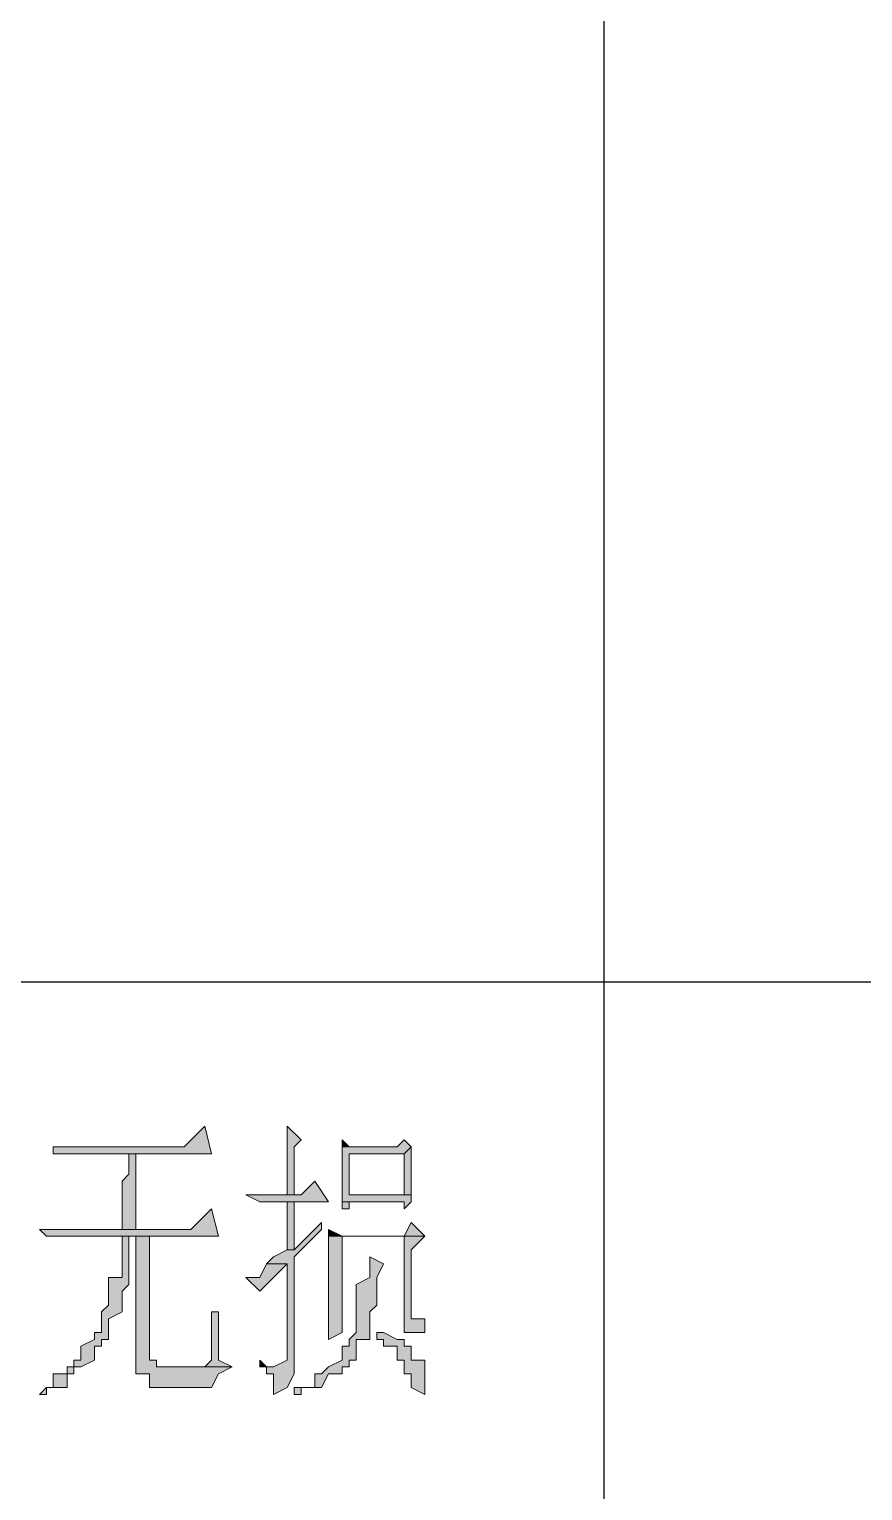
# Model space of a CAD drawing. Header units: millimetres. Extents: x 20 to 821, y 1 to 1134.
# Drawn here: x 592.29 to 614.1, y 905.18 to 943.42 of the extents above; entities that cross this region are included whole.
import ezdxf

# ---------------------------------------------------------------- set-up
doc = ezdxf.new("R2010")
doc.units = ezdxf.units.MM
doc.layers.add('1', color=7, linetype='Continuous')

msp = doc.modelspace()

# ---------------------------------------------------------------- hatches: boundary and pattern name
h = msp.add_hatch(color=0)
h.dxf.hatch_style = 2
h.paths.add_polyline_path([(596.88, 914.721732), (596.34, 914.181732), (592.92, 914.181732), (592.92, 914.001732), (597.06, 914.001732)])
h = msp.add_hatch(color=0)
h.dxf.hatch_style = 2
h.paths.add_polyline_path([(599.04, 914.721732), (599.04, 912.921732), (599.22, 912.921732), (599.22, 914.181732), (599.4, 914.361732)])
h = msp.add_hatch(color=0)
h.dxf.hatch_style = 2
h.paths.add_polyline_path([(600.48, 914.361732), (600.48, 914.181732), (600.66, 914.181732)])
h = msp.add_hatch(color=0)
h.dxf.hatch_style = 2
h.paths.add_polyline_path([(602.1, 914.361732), (601.92, 914.181732), (600.48, 914.181732), (600.48, 914.001732), (600.48, 912.741732), (602.1, 912.741732), (602.1, 912.561732), (602.28, 912.741732), (602.28, 912.921732), (600.66, 912.921732), (600.66, 914.001732), (602.1, 914.001732), (602.28, 914.181732)])
h = msp.add_hatch(color=0)
h.dxf.hatch_style = 2
h.paths.add_polyline_path([(602.28, 914.181732), (602.1, 914.001732), (602.1, 912.921732), (600.66, 912.921732), (602.28, 912.921732), (602.28, 913.281732)])
h = msp.add_hatch(color=0)
h.dxf.hatch_style = 2
h.paths.add_polyline_path([(595.08, 914.001732), (594.9, 914.001732), (594.9, 913.641732), (594.9, 913.461732), (594.72, 913.281732), (594.72, 912.021732), (595.08, 912.021732), (595.08, 913.641732)])
h = msp.add_hatch(color=0)
h.dxf.hatch_style = 2
h.paths.add_polyline_path([(599.76, 913.281732), (599.4, 912.921732), (597.96, 912.921732), (598.32, 912.741732), (600.12, 912.741732)])
h = msp.add_hatch(color=0)
h.dxf.hatch_style = 2
h.paths.add_polyline_path([(597.06, 912.561732), (596.52, 912.021732), (592.56, 912.021732), (592.74, 911.841732), (597.24, 911.841732)])
h = msp.add_hatch(color=0)
h.dxf.hatch_style = 2
h.paths.add_polyline_path([(599.04, 911.481732), (599.22, 911.481732), (599.22, 912.741732), (599.04, 912.741732)])
h = msp.add_hatch(color=0)
h.dxf.hatch_style = 2
h.paths.add_polyline_path([(600.48, 912.741732), (600.48, 912.561732), (600.66, 912.561732), (600.66, 912.741732), (602.1, 912.741732)])
h = msp.add_hatch(color=0)
h.dxf.hatch_style = 2
h.paths.add_polyline_path([(599.94, 912.201732), (599.22, 911.481732), (599.04, 911.481732), (598.68, 911.301732), (598.5, 911.121732), (599.04, 911.121732), (599.04, 908.961732), (599.04, 908.601732), (598.68, 908.421732), (598.32, 908.421732), (598.5, 908.421732), (598.5, 908.241732), (598.68, 908.241732), (598.68, 907.701732), (599.04, 907.881732), (599.22, 908.241732), (599.22, 908.421732), (599.22, 911.301732), (599.94, 912.021732)])
h = msp.add_hatch(color=0)
h.dxf.hatch_style = 2
h.paths.add_polyline_path([(602.28, 912.201732), (602.1, 911.841732), (600.12, 911.841732), (600.12, 911.481732), (600.12, 909.141732), (600.48, 909.321732), (600.48, 911.841732), (602.1, 911.841732), (602.64, 911.841732)])
h = msp.add_hatch(color=0)
h.dxf.hatch_style = 2
h.paths.add_polyline_path([(594.72, 911.841732), (594.72, 910.761732), (594.36, 910.761732), (594.36, 910.041732), (594.18, 909.861732), (594.18, 909.321732), (594, 909.321732), (594, 909.141732), (593.64, 908.961732), (593.64, 908.601732), (593.46, 908.601732), (593.46, 908.421732), (593.28, 908.421732), (593.28, 908.241732), (592.92, 908.241732), (592.92, 907.881732), (592.74, 907.881732), (592.56, 907.701732), (592.74, 907.701732), (592.74, 907.881732), (593.28, 907.881732), (593.28, 908.241732), (593.46, 908.241732), (593.46, 908.421732), (593.64, 908.421732), (594, 908.601732), (594, 908.961732), (594.18, 908.961732), (594.18, 909.141732), (594.36, 909.141732), (594.36, 909.681732), (594.72, 909.861732), (594.72, 910.401732), (594.9, 910.581732), (594.9, 911.841732), (595.08, 911.841732)])
h = msp.add_hatch(color=0)
h.dxf.hatch_style = 2
h.paths.add_polyline_path([(595.44, 911.841732), (594.72, 911.841732), (595.08, 911.841732), (595.08, 908.241732), (595.44, 908.241732), (595.44, 907.881732), (595.62, 907.881732), (597.06, 907.881732), (597.24, 908.241732), (597.6, 908.421732), (595.62, 908.421732), (595.62, 908.601732), (595.44, 908.601732)])
h = msp.add_hatch(color=0)
h.dxf.hatch_style = 2
h.paths.add_polyline_path([(600.12, 912.021732), (600.12, 911.841732), (600.48, 911.841732)])
h = msp.add_hatch(color=0)
h.dxf.hatch_style = 2
h.paths.add_polyline_path([(602.64, 911.841732), (602.1, 911.841732), (602.1, 909.321732), (602.64, 909.321732), (602.64, 909.681732), (602.28, 909.681732), (602.28, 909.861732), (602.28, 911.481732)])
h = msp.add_hatch(color=0)
h.dxf.hatch_style = 2
h.paths.add_polyline_path([(598.5, 911.121732), (598.32, 910.761732), (597.96, 910.761732), (598.32, 910.401732), (598.5, 910.581732), (598.68, 910.761732), (599.04, 911.121732)])
h = msp.add_hatch(color=0)
h.dxf.hatch_style = 2
h.paths.add_polyline_path([(601.2, 911.301732), (601.2, 910.761732), (600.84, 910.581732), (600.84, 909.321732), (600.66, 909.141732), (600.66, 908.961732), (600.48, 908.961732), (600.48, 908.601732), (600.12, 908.421732), (599.94, 908.241732), (599.76, 908.241732), (599.76, 907.881732), (599.4, 907.881732), (599.22, 907.881732), (599.22, 907.701732), (599.4, 907.701732), (599.4, 907.881732), (599.94, 907.881732), (600.12, 908.241732), (600.48, 908.241732), (600.48, 908.421732), (600.66, 908.421732), (600.66, 908.601732), (600.84, 908.601732), (600.84, 908.961732), (600.84, 909.141732), (601.2, 909.141732), (601.2, 909.861732), (601.38, 910.041732), (601.38, 910.761732), (601.56, 911.121732)])
h = msp.add_hatch(color=0)
h.dxf.hatch_style = 2
h.paths.add_polyline_path([(597.24, 909.861732), (597.06, 909.861732), (597.06, 909.681732), (597.06, 908.601732), (596.88, 908.421732), (595.8, 908.421732), (597.6, 908.421732), (597.24, 908.601732), (597.24, 909.681732)])
h = msp.add_hatch(color=0)
h.dxf.hatch_style = 2
h.paths.add_polyline_path([(601.38, 909.321732), (601.38, 909.141732), (601.56, 909.141732), (601.56, 908.961732), (601.92, 908.961732), (601.92, 908.601732), (602.1, 908.601732), (602.1, 908.241732), (602.28, 908.241732), (602.28, 907.881732), (602.64, 907.701732), (602.64, 908.601732), (602.28, 908.601732), (602.28, 908.961732), (602.1, 908.961732), (602.1, 909.141732), (601.92, 909.141732), (601.56, 909.321732)])
h = msp.add_hatch(color=0)
h.dxf.hatch_style = 2
h.paths.add_polyline_path([(598.32, 908.601732), (598.32, 908.421732), (598.68, 908.421732), (598.5, 908.421732)])

# ---------------------------------------------------------------- linework, layer by layer
at = {"layer": '1', "color": 0, "lineweight": 25}
for points in [[(607.32, 971.601732), (607.32, 830.121732)], [(557.64, 918.501732), (821.16, 918.501732)]]:
    msp.add_lwpolyline(points, dxfattribs=at)
at = {"layer": '1', "color": 0, "lineweight": 5}
for points in [[(596.88, 914.721732), (596.34, 914.181732), (592.92, 914.181732), (592.92, 914.001732), (597.06, 914.001732), (596.88, 914.721732)], [(599.04, 914.721732), (599.04, 912.921732), (599.22, 912.921732), (599.22, 914.181732), (599.4, 914.361732), (599.04, 914.721732)], [(600.48, 914.361732), (600.48, 914.181732), (600.66, 914.181732), (600.48, 914.361732)], [(602.1, 914.361732), (601.92, 914.181732), (600.48, 914.181732), (600.48, 914.001732), (600.48, 912.741732), (602.1, 912.741732), (602.1, 912.561732), (602.28, 912.741732), (602.28, 912.921732), (600.66, 912.921732), (600.66, 914.001732), (602.1, 914.001732), (602.28, 914.181732), (602.1, 914.361732)], [(602.28, 914.181732), (602.1, 914.001732), (602.1, 912.921732), (600.66, 912.921732), (602.28, 912.921732), (602.28, 913.281732), (602.28, 914.181732)], [(595.08, 914.001732), (594.9, 914.001732), (594.9, 913.641732), (594.9, 913.461732), (594.72, 913.281732), (594.72, 912.021732), (595.08, 912.021732), (595.08, 913.641732), (595.08, 914.001732)], [(599.76, 913.281732), (599.4, 912.921732), (597.96, 912.921732), (598.32, 912.741732), (600.12, 912.741732), (599.76, 913.281732)], [(597.06, 912.561732), (596.52, 912.021732), (592.56, 912.021732), (592.74, 911.841732), (597.24, 911.841732), (597.06, 912.561732)], [(599.04, 911.481732), (599.22, 911.481732), (599.22, 912.741732), (599.04, 912.741732), (599.04, 911.481732)], [(600.48, 912.741732), (600.48, 912.561732), (600.66, 912.561732), (600.66, 912.741732), (602.1, 912.741732), (600.48, 912.741732)], [(599.94, 912.201732), (599.22, 911.481732), (599.04, 911.481732), (598.68, 911.301732), (598.5, 911.121732), (599.04, 911.121732), (599.04, 908.961732), (599.04, 908.601732), (598.68, 908.421732), (598.32, 908.421732), (598.5, 908.421732), (598.5, 908.241732), (598.68, 908.241732), (598.68, 907.701732), (599.04, 907.881732), (599.22, 908.241732), (599.22, 908.421732), (599.22, 911.301732), (599.94, 912.021732), (599.94, 912.201732)], [(602.28, 912.201732), (602.1, 911.841732), (600.12, 911.841732), (600.12, 911.481732), (600.12, 909.141732), (600.48, 909.321732), (600.48, 911.841732), (602.1, 911.841732), (602.64, 911.841732), (602.28, 912.201732)], [(594.72, 911.841732), (594.72, 910.761732), (594.36, 910.761732), (594.36, 910.041732), (594.18, 909.861732), (594.18, 909.321732), (594, 909.321732), (594, 909.141732), (593.64, 908.961732), (593.64, 908.601732), (593.46, 908.601732), (593.46, 908.421732), (593.28, 908.421732), (593.28, 908.241732), (592.92, 908.241732), (592.92, 907.881732), (592.74, 907.881732), (592.56, 907.701732), (592.74, 907.701732), (592.74, 907.881732), (593.28, 907.881732), (593.28, 908.241732), (593.46, 908.241732), (593.46, 908.421732), (593.64, 908.421732), (594, 908.601732), (594, 908.961732), (594.18, 908.961732), (594.18, 909.141732), (594.36, 909.141732), (594.36, 909.681732), (594.72, 909.861732), (594.72, 910.401732), (594.9, 910.581732), (594.9, 911.841732), (595.08, 911.841732), (594.72, 911.841732)], [(595.44, 911.841732), (594.72, 911.841732), (595.08, 911.841732), (595.08, 908.241732), (595.44, 908.241732), (595.44, 907.881732), (595.62, 907.881732), (597.06, 907.881732), (597.24, 908.241732), (597.6, 908.421732), (595.62, 908.421732), (595.62, 908.601732), (595.44, 908.601732), (595.44, 911.841732)], [(600.12, 912.021732), (600.12, 911.841732), (600.48, 911.841732), (600.12, 912.021732)], [(602.64, 911.841732), (602.1, 911.841732), (602.1, 909.321732), (602.64, 909.321732), (602.64, 909.681732), (602.28, 909.681732), (602.28, 909.861732), (602.28, 911.481732), (602.64, 911.841732)], [(598.5, 911.121732), (598.32, 910.761732), (597.96, 910.761732), (598.32, 910.401732), (598.5, 910.581732), (598.68, 910.761732), (599.04, 911.121732), (598.5, 911.121732)], [(601.2, 911.301732), (601.2, 910.761732), (600.84, 910.581732), (600.84, 909.321732), (600.66, 909.141732), (600.66, 908.961732), (600.48, 908.961732), (600.48, 908.601732), (600.12, 908.421732), (599.94, 908.241732), (599.76, 908.241732), (599.76, 907.881732), (599.4, 907.881732), (599.22, 907.881732), (599.22, 907.701732), (599.4, 907.701732), (599.4, 907.881732), (599.94, 907.881732), (600.12, 908.241732), (600.48, 908.241732), (600.48, 908.421732), (600.66, 908.421732), (600.66, 908.601732), (600.84, 908.601732), (600.84, 908.961732), (600.84, 909.141732), (601.2, 909.141732), (601.2, 909.861732), (601.38, 910.041732), (601.38, 910.761732), (601.56, 911.121732), (601.2, 911.301732)], [(597.24, 909.861732), (597.06, 909.861732), (597.06, 909.681732), (597.06, 908.601732), (596.88, 908.421732), (595.8, 908.421732), (597.6, 908.421732), (597.24, 908.601732), (597.24, 909.681732), (597.24, 909.861732)], [(601.38, 909.321732), (601.38, 909.141732), (601.56, 909.141732), (601.56, 908.961732), (601.92, 908.961732), (601.92, 908.601732), (602.1, 908.601732), (602.1, 908.241732), (602.28, 908.241732), (602.28, 907.881732), (602.64, 907.701732), (602.64, 908.601732), (602.28, 908.601732), (602.28, 908.961732), (602.28, 908.961732), (602.1, 908.961732), (602.1, 909.141732), (601.92, 909.141732), (601.56, 909.321732), (601.38, 909.321732)], [(598.32, 908.601732), (598.32, 908.421732), (598.68, 908.421732), (598.5, 908.421732), (598.32, 908.601732)]]:
    msp.add_lwpolyline(points, dxfattribs=at)

doc.saveas('drawing.dxf')
